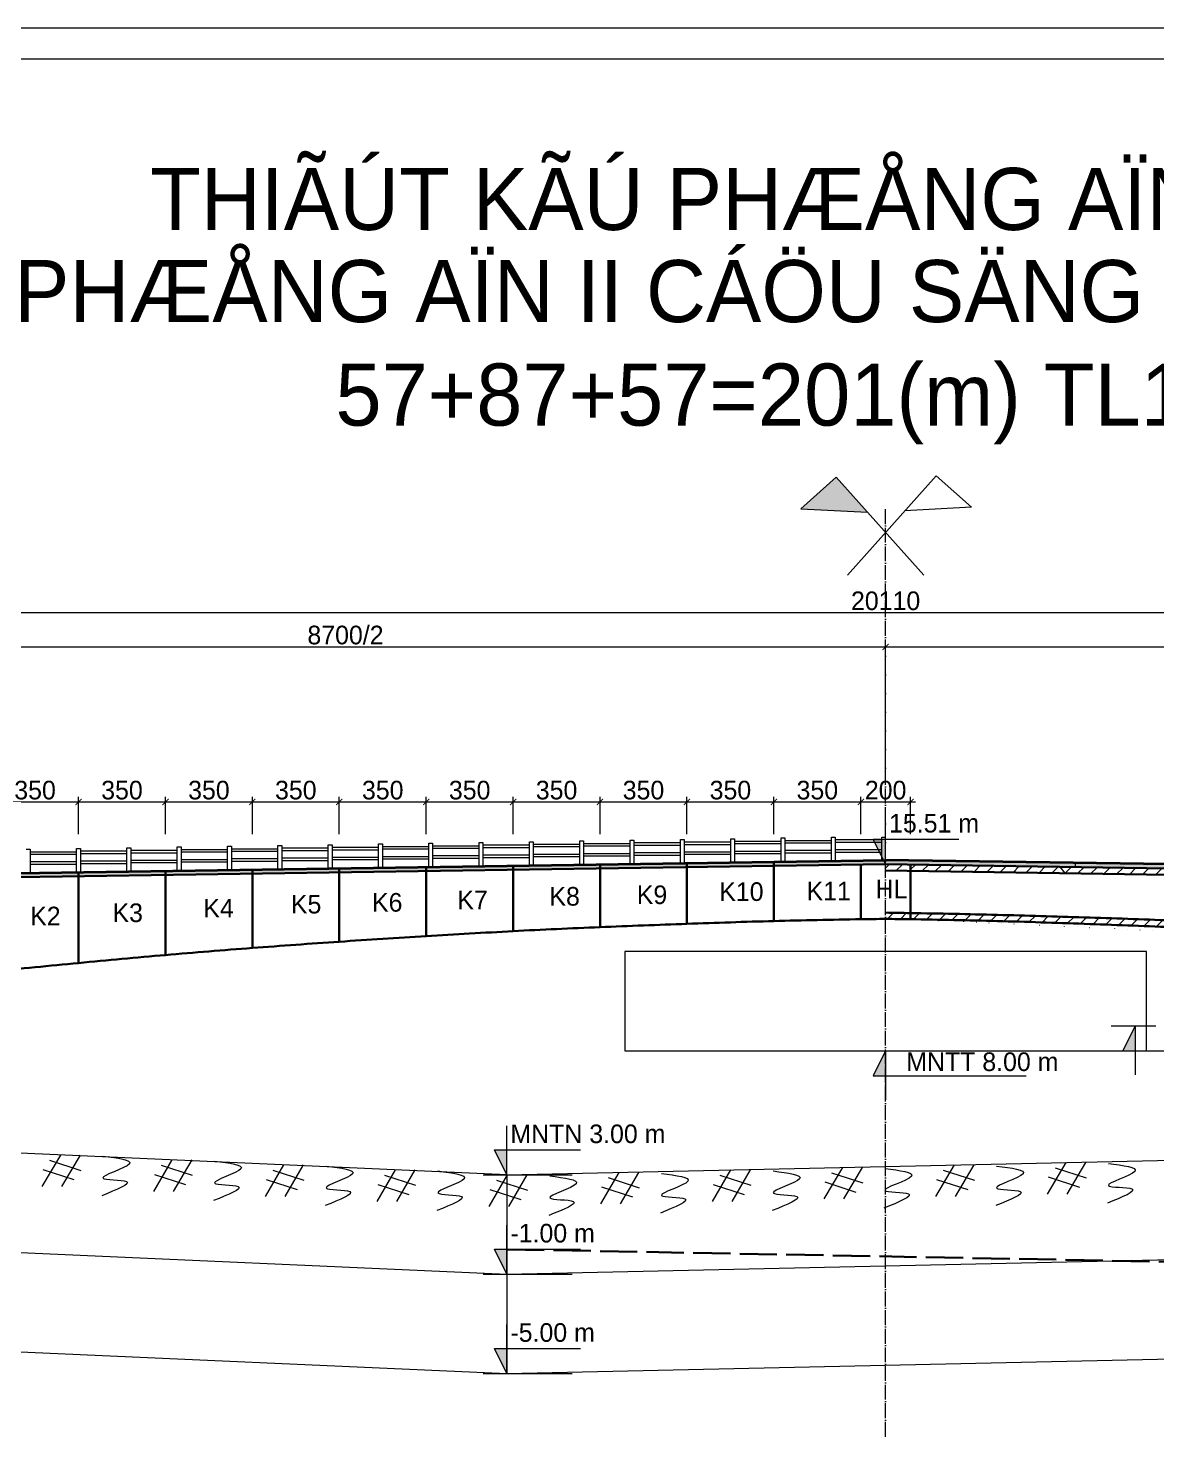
# Model space of a CAD drawing. Header units: millimetres. Extents: x -354608 to 492029, y -885357 to -234285.
# Drawn here: x -216546 to -171098, y -466739 to -410018 of the extents above; entities that cross this region are included whole.
import ezdxf

# ---------------------------------------------------------------- set-up
doc = ezdxf.new("R2010")
doc.units = ezdxf.units.MM
doc.header["$LTSCALE"] = 0.25
doc.header["$MEASUREMENT"] = 0
doc.header["$PDMODE"] = 34
doc.linetypes.add('ACAD_ISO02W100', pattern=[15, 12, -3])
doc.linetypes.add('ACAD_ISO04W100', pattern=[30, 24, -3, 0, -3])
doc.layers.get('0').update_dxf_attribs({"lineweight": 30})
for name, color, linetype, lineweight in [('!coban', 142, 'Continuous', 30), ('!hatch', 7, 'Continuous', 9), ('!text', 130, 'Continuous', 20), ('2', 253, 'Continuous', 15), ('dam', 1, 'Continuous', 35), ('duong 3', 3, 'Continuous', 30), ('duongtam', 3, 'ACAD_ISO04W100', 18), ('dut', 2, 'ACAD_ISO02W100', 30), ('kichthuoc', 3, 'Continuous', 20)]:
    doc.layers.add(name, color=color, linetype=linetype, lineweight=lineweight)
doc.styles.add('K-THUOC', font='11_3664_VSWICONN.TTF')
doc.styles.get("Standard").update_dxf_attribs({"font": 'VNswitzerlandcondlight.TTF'})
doc.dimstyles.new('CHUAN TL 250', dxfattribs={"dimscale": 250, "dimtxt": 3, "dimasz": 1, "dimexe": 0.8, "dimexo": 0.5, "dimgap": 0.35, "dimtad": 1, "dimdec": 0, "dimlfac": 0.1, "dimzin": 0, "dimdsep": 46, "dimtxsty": 'K-THUOC', "dimblk": 'ARCHTICK', "dimcen": 1, "dimdle": 0.8, "dimclrd": 7, "dimclre": 7, "dimclrt": 256, "dimadec": 0, "dimazin": 0, "dimtfac": 1, "dimtdec": 0, "dimtmove": 0, "dimatfit": 3, "dimfxl": 0, "dimfrac": 2, "dimtolj": 1, "dimtzin": 0, "dimlwd": 15, "dimlwe": 15, "dimarcsym": 0})
pattern_1 = [(45, (-197268.6132983779, -622961.6867834826), (-265.1650429449553, 265.1650429449554), [])]

# ---------------------------------------------------------------- blocks, each defined once
blk = doc.blocks.new('dattn')
at = {"layer": 'duong 3', "lineweight": 13}
for p, q in [((0, 0), (-744.824492210173, -1271.752598902094)), ((792.8773899440421, 0), (48.05289773386903, -1271.752598902094)), ((-434.0277972945478, -212.4189192865742), (819.6044684216031, -618.4735869930591)), ((-705.0840408739168, -584.6347181359306), (548.548224842234, -990.6893858429976))]:
    blk.add_line(p, q, dxfattribs=at)
blk.add_spline([(1714.840467518079, -43.99232401594054), (2779.09400612989, -358.9148745880229), (1714.840467518079, -929.7154815288959), (2660.850846275571, -1067.493400597828), (1675.422464238363, -1638.29400753777)], degree=3, dxfattribs=at)
blk = doc.blocks.new('_ArchTick')
at = {"color": 0, "linetype": 'ByBlock', "const_width": 0.15}
blk.add_lwpolyline([(-0.5, -0.5), (0.5, 0.5)], dxfattribs=at)
blk = doc.blocks.new('*D157')
at = {"layer": '2', "color": 7, "lineweight": 15}
for p, q in [((-225718.613298378, -434934.3820314077), (-181818.6132983779, -434934.3820314077)), ((-225518.613298378, -439618.4780774754), (-225518.613298378, -434734.3820314077)), ((-182018.6132983779, -440122.2438349718), (-182018.6132983779, -434734.3820314077))]:
    blk.add_line(p, q, dxfattribs=at)
at = {"layer": 'Defpoints', "color": 0}
for p in [(-182018.6132983779, -434934.3820314077), (-225518.613298378, -439743.4780774754), (-182018.6132983779, -440247.2438349718)]:
    blk.add_point(p, dxfattribs=at)
at = {"layer": '2', "color": 7, "lineweight": 15, "xscale": 250, "yscale": 250, "zscale": 250, "rotation": 180}
blk.add_blockref('_ArchTick', (-225518.613298378, -434934.3820314077), dxfattribs=at)
at = {"layer": '2', "color": 7, "lineweight": 15, "xscale": 250, "yscale": 250, "zscale": 250}
blk.add_blockref('_ArchTick', (-182018.6132983779, -434934.3820314077), dxfattribs=at)
at = {"layer": '2', "insert": (-203768.613298378, -434458.2456677713), "char_height": 750, "attachment_point": 5, "style": 'K-THUOC'}
blk.add_mtext('\\A1;8700/2', dxfattribs=at)
blk = doc.blocks.new('*D162')
at = {"layer": '2', "color": 7, "lineweight": 15}
for p, q in [((-282918.6132983783, -433550.7125860816), (-81118.61329837763, -433550.7125860816)), ((-282718.6132983783, -437965.7304423205), (-282718.6132983783, -433350.7125860816)), ((-81318.61329837763, -436485.806707731), (-81318.61329837763, -433350.7125860816))]:
    blk.add_line(p, q, dxfattribs=at)
at = {"layer": 'Defpoints', "color": 0}
for p in [(-81318.61329837763, -433550.7125860816), (-81318.61329837763, -436610.806707731), (-282718.6132983783, -438090.7304423205)]:
    blk.add_point(p, dxfattribs=at)
at = {"layer": '2', "color": 7, "lineweight": 15, "xscale": 250, "yscale": 250, "zscale": 250, "rotation": 180}
blk.add_blockref('_ArchTick', (-282718.6132983783, -433550.7125860816), dxfattribs=at)
at = {"layer": '2', "color": 7, "lineweight": 15, "xscale": 250, "yscale": 250, "zscale": 250}
blk.add_blockref('_ArchTick', (-81318.61329837763, -433550.7125860816), dxfattribs=at)
at = {"layer": '2', "insert": (-182018.613298378, -433080.4203782894), "char_height": 750, "attachment_point": 5, "style": 'K-THUOC'}
blk.add_mtext('\\A1;20110', dxfattribs=at)
blk = doc.blocks.new('*D715')
at = {"layer": '2', "color": 7, "lineweight": 15}
for p, q in [((-182218.6132983779, -434934.3820314077), (-138318.613298378, -434934.3820314077)), ((-182018.6132983779, -437303.3129331897), (-182018.6132983779, -434734.3820314077)), ((-138518.613298378, -437240.8129331897), (-138518.613298378, -434734.3820314077))]:
    blk.add_line(p, q, dxfattribs=at)
at = {"layer": 'Defpoints', "color": 0}
for p in [(-138518.613298378, -434934.3820314077), (-182018.6132983779, -437428.3129331897), (-138518.613298378, -437365.8129331897)]:
    blk.add_point(p, dxfattribs=at)
at = {"layer": '2', "color": 7, "lineweight": 15, "xscale": 250, "yscale": 250, "zscale": 250, "rotation": 180}
blk.add_blockref('_ArchTick', (-182018.6132983779, -434934.3820314077), dxfattribs=at)
at = {"layer": '2', "color": 7, "lineweight": 15, "xscale": 250, "yscale": 250, "zscale": 250}
blk.add_blockref('_ArchTick', (-138518.613298378, -434934.3820314077), dxfattribs=at)
at = {"layer": '2', "insert": (-160268.613298378, -434458.2456677713), "char_height": 750, "attachment_point": 5, "style": 'K-THUOC'}
blk.add_mtext('\\A1;8700/2', dxfattribs=at)
blk = doc.blocks.new('*D785')
at = {"layer": '2', "color": 7, "lineweight": 15}
for p, q in [((-218218.613298378, -441173.2004705113), (-214319.3656364885, -441173.2004705113)), ((-218018.613298378, -442467.6105549), (-218018.613298378, -440973.2004705113)), ((-214519.3656364885, -442467.6105549), (-214519.3656364885, -440973.2004705113))]:
    blk.add_line(p, q, dxfattribs=at)
at = {"layer": 'Defpoints', "color": 0}
for p in [(-214519.3656364885, -441173.2004705113), (-218018.613298378, -442592.6105549), (-214519.3656364885, -442592.6105549)]:
    blk.add_point(p, dxfattribs=at)
at = {"layer": '2', "color": 7, "lineweight": 15, "xscale": 250, "yscale": 250, "zscale": 250, "rotation": 180}
blk.add_blockref('_ArchTick', (-218018.613298378, -441173.2004705113), dxfattribs=at)
at = {"layer": '2', "color": 7, "lineweight": 15, "xscale": 250, "yscale": 250, "zscale": 250}
blk.add_blockref('_ArchTick', (-214519.3656364885, -441173.2004705113), dxfattribs=at)
at = {"layer": '2', "insert": (-216268.9894674332, -440702.9082627191), "char_height": 750, "attachment_point": 5, "style": 'K-THUOC'}
blk.add_mtext('\\A1;350', dxfattribs=at)
blk = doc.blocks.new('*D786')
at = {"layer": '2', "color": 7, "lineweight": 15}
for p, q in [((-214719.3656364885, -441173.2004705113), (-210818.613298378, -441173.2004705113)), ((-214519.3656364885, -442467.6105549), (-214519.3656364885, -440973.2004705113)), ((-211018.613298378, -442467.6105549), (-211018.613298378, -440973.2004705113))]:
    blk.add_line(p, q, dxfattribs=at)
at = {"layer": 'Defpoints', "color": 0}
for p in [(-211018.613298378, -441173.2004705113), (-214519.3656364885, -442592.6105549), (-211018.613298378, -442592.6105549)]:
    blk.add_point(p, dxfattribs=at)
at = {"layer": '2', "color": 7, "lineweight": 15, "xscale": 250, "yscale": 250, "zscale": 250, "rotation": 180}
blk.add_blockref('_ArchTick', (-214519.3656364885, -441173.2004705113), dxfattribs=at)
at = {"layer": '2', "color": 7, "lineweight": 15, "xscale": 250, "yscale": 250, "zscale": 250}
blk.add_blockref('_ArchTick', (-211018.613298378, -441173.2004705113), dxfattribs=at)
at = {"layer": '2', "insert": (-212768.9894674332, -440702.9082627191), "char_height": 750, "attachment_point": 5, "style": 'K-THUOC'}
blk.add_mtext('\\A1;350', dxfattribs=at)
blk = doc.blocks.new('*D787')
at = {"layer": '2', "color": 7, "lineweight": 15}
for p, q in [((-211218.613298378, -441173.2004705113), (-207318.613298378, -441173.2004705113)), ((-211018.613298378, -442467.6105549), (-211018.613298378, -440973.2004705113)), ((-207518.613298378, -442467.6105549), (-207518.613298378, -440973.2004705113))]:
    blk.add_line(p, q, dxfattribs=at)
at = {"layer": 'Defpoints', "color": 0}
for p in [(-207518.613298378, -441173.2004705113), (-211018.613298378, -442592.6105549), (-207518.613298378, -442592.6105549)]:
    blk.add_point(p, dxfattribs=at)
at = {"layer": '2', "color": 7, "lineweight": 15, "xscale": 250, "yscale": 250, "zscale": 250, "rotation": 180}
blk.add_blockref('_ArchTick', (-211018.613298378, -441173.2004705113), dxfattribs=at)
at = {"layer": '2', "color": 7, "lineweight": 15, "xscale": 250, "yscale": 250, "zscale": 250}
blk.add_blockref('_ArchTick', (-207518.613298378, -441173.2004705113), dxfattribs=at)
at = {"layer": '2', "insert": (-209268.613298378, -440702.9082627191), "char_height": 750, "attachment_point": 5, "style": 'K-THUOC'}
blk.add_mtext('\\A1;350', dxfattribs=at)
blk = doc.blocks.new('*D788')
at = {"layer": '2', "color": 7, "lineweight": 15}
for p, q in [((-207718.613298378, -441173.2004705113), (-203818.613298378, -441173.2004705113)), ((-207518.613298378, -442467.6105549), (-207518.613298378, -440973.2004705113)), ((-204018.613298378, -442467.6105549), (-204018.613298378, -440973.2004705113))]:
    blk.add_line(p, q, dxfattribs=at)
at = {"layer": 'Defpoints', "color": 0}
for p in [(-204018.613298378, -441173.2004705113), (-207518.613298378, -442592.6105549), (-204018.613298378, -442592.6105549)]:
    blk.add_point(p, dxfattribs=at)
at = {"layer": '2', "color": 7, "lineweight": 15, "xscale": 250, "yscale": 250, "zscale": 250, "rotation": 180}
blk.add_blockref('_ArchTick', (-207518.613298378, -441173.2004705113), dxfattribs=at)
at = {"layer": '2', "color": 7, "lineweight": 15, "xscale": 250, "yscale": 250, "zscale": 250}
blk.add_blockref('_ArchTick', (-204018.613298378, -441173.2004705113), dxfattribs=at)
at = {"layer": '2', "insert": (-205768.613298378, -440702.9082627191), "char_height": 750, "attachment_point": 5, "style": 'K-THUOC'}
blk.add_mtext('\\A1;350', dxfattribs=at)
blk = doc.blocks.new('*D789')
at = {"layer": '2', "color": 7, "lineweight": 15}
for p, q in [((-204218.613298378, -441173.2004705113), (-200318.613298378, -441173.2004705113)), ((-204018.613298378, -442467.6105549), (-204018.613298378, -440973.2004705113)), ((-200518.613298378, -442467.6105549), (-200518.613298378, -440973.2004705113))]:
    blk.add_line(p, q, dxfattribs=at)
at = {"layer": 'Defpoints', "color": 0}
for p in [(-200518.613298378, -441173.2004705113), (-204018.613298378, -442592.6105549), (-200518.613298378, -442592.6105549)]:
    blk.add_point(p, dxfattribs=at)
at = {"layer": '2', "color": 7, "lineweight": 15, "xscale": 250, "yscale": 250, "zscale": 250, "rotation": 180}
blk.add_blockref('_ArchTick', (-204018.613298378, -441173.2004705113), dxfattribs=at)
at = {"layer": '2', "color": 7, "lineweight": 15, "xscale": 250, "yscale": 250, "zscale": 250}
blk.add_blockref('_ArchTick', (-200518.613298378, -441173.2004705113), dxfattribs=at)
at = {"layer": '2', "insert": (-202268.613298378, -440702.9082627191), "char_height": 750, "attachment_point": 5, "style": 'K-THUOC'}
blk.add_mtext('\\A1;350', dxfattribs=at)
blk = doc.blocks.new('*D790')
at = {"layer": '2', "color": 7, "lineweight": 15}
for p, q in [((-200718.613298378, -441173.2004705113), (-196818.613298378, -441173.2004705113)), ((-200518.613298378, -442467.6105549), (-200518.613298378, -440973.2004705113)), ((-197018.613298378, -442467.6105549), (-197018.613298378, -440973.2004705113))]:
    blk.add_line(p, q, dxfattribs=at)
at = {"layer": 'Defpoints', "color": 0}
for p in [(-197018.613298378, -441173.2004705113), (-200518.613298378, -442592.6105549), (-197018.613298378, -442592.6105549)]:
    blk.add_point(p, dxfattribs=at)
at = {"layer": '2', "color": 7, "lineweight": 15, "xscale": 250, "yscale": 250, "zscale": 250, "rotation": 180}
blk.add_blockref('_ArchTick', (-200518.613298378, -441173.2004705113), dxfattribs=at)
at = {"layer": '2', "color": 7, "lineweight": 15, "xscale": 250, "yscale": 250, "zscale": 250}
blk.add_blockref('_ArchTick', (-197018.613298378, -441173.2004705113), dxfattribs=at)
at = {"layer": '2', "insert": (-198768.613298378, -440702.9082627191), "char_height": 750, "attachment_point": 5, "style": 'K-THUOC'}
blk.add_mtext('\\A1;350', dxfattribs=at)
blk = doc.blocks.new('*D791')
at = {"layer": '2', "color": 7, "lineweight": 15}
for p, q in [((-197218.613298378, -441173.2004705113), (-193318.613298378, -441173.2004705113)), ((-197018.613298378, -442467.6105549), (-197018.613298378, -440973.2004705113)), ((-193518.613298378, -442467.6105549), (-193518.613298378, -440973.2004705113))]:
    blk.add_line(p, q, dxfattribs=at)
at = {"layer": 'Defpoints', "color": 0}
for p in [(-193518.613298378, -441173.2004705113), (-197018.613298378, -442592.6105549), (-193518.613298378, -442592.6105549)]:
    blk.add_point(p, dxfattribs=at)
at = {"layer": '2', "color": 7, "lineweight": 15, "xscale": 250, "yscale": 250, "zscale": 250, "rotation": 180}
blk.add_blockref('_ArchTick', (-197018.613298378, -441173.2004705113), dxfattribs=at)
at = {"layer": '2', "color": 7, "lineweight": 15, "xscale": 250, "yscale": 250, "zscale": 250}
blk.add_blockref('_ArchTick', (-193518.613298378, -441173.2004705113), dxfattribs=at)
at = {"layer": '2', "insert": (-195268.613298378, -440702.9082627191), "char_height": 750, "attachment_point": 5, "style": 'K-THUOC'}
blk.add_mtext('\\A1;350', dxfattribs=at)
blk = doc.blocks.new('*D792')
at = {"layer": '2', "color": 7, "lineweight": 15}
for p, q in [((-193718.613298378, -441173.2004705113), (-189818.613298378, -441173.2004705113)), ((-193518.613298378, -442467.6105549), (-193518.613298378, -440973.2004705113)), ((-190018.613298378, -442467.6105549), (-190018.613298378, -440973.2004705113))]:
    blk.add_line(p, q, dxfattribs=at)
at = {"layer": 'Defpoints', "color": 0}
for p in [(-190018.613298378, -441173.2004705113), (-193518.613298378, -442592.6105549), (-190018.613298378, -442592.6105549)]:
    blk.add_point(p, dxfattribs=at)
at = {"layer": '2', "color": 7, "lineweight": 15, "xscale": 250, "yscale": 250, "zscale": 250, "rotation": 180}
blk.add_blockref('_ArchTick', (-193518.613298378, -441173.2004705113), dxfattribs=at)
at = {"layer": '2', "color": 7, "lineweight": 15, "xscale": 250, "yscale": 250, "zscale": 250}
blk.add_blockref('_ArchTick', (-190018.613298378, -441173.2004705113), dxfattribs=at)
at = {"layer": '2', "insert": (-191768.613298378, -440702.9082627191), "char_height": 750, "attachment_point": 5, "style": 'K-THUOC'}
blk.add_mtext('\\A1;350', dxfattribs=at)
blk = doc.blocks.new('*D793')
at = {"layer": '2', "color": 7, "lineweight": 15}
for p, q in [((-190218.613298378, -441173.2004705113), (-186318.613298378, -441173.2004705113)), ((-190018.613298378, -442467.6105549), (-190018.613298378, -440973.2004705113)), ((-186518.613298378, -442467.6105549), (-186518.613298378, -440973.2004705113))]:
    blk.add_line(p, q, dxfattribs=at)
at = {"layer": 'Defpoints', "color": 0}
for p in [(-186518.613298378, -441173.2004705113), (-190018.613298378, -442592.6105549), (-186518.613298378, -442592.6105549)]:
    blk.add_point(p, dxfattribs=at)
at = {"layer": '2', "color": 7, "lineweight": 15, "xscale": 250, "yscale": 250, "zscale": 250, "rotation": 180}
blk.add_blockref('_ArchTick', (-190018.613298378, -441173.2004705113), dxfattribs=at)
at = {"layer": '2', "color": 7, "lineweight": 15, "xscale": 250, "yscale": 250, "zscale": 250}
blk.add_blockref('_ArchTick', (-186518.613298378, -441173.2004705113), dxfattribs=at)
at = {"layer": '2', "insert": (-188268.613298378, -440702.9082627191), "char_height": 750, "attachment_point": 5, "style": 'K-THUOC'}
blk.add_mtext('\\A1;350', dxfattribs=at)
blk = doc.blocks.new('*D794')
at = {"layer": '2', "color": 7, "lineweight": 15}
for p, q in [((-186718.613298378, -441173.2004705113), (-182818.613298378, -441173.2004705113)), ((-186518.613298378, -442467.6105549), (-186518.613298378, -440973.2004705113)), ((-183018.613298378, -442467.6105549), (-183018.613298378, -440973.2004705113))]:
    blk.add_line(p, q, dxfattribs=at)
at = {"layer": 'Defpoints', "color": 0}
for p in [(-183018.613298378, -441173.2004705113), (-186518.613298378, -442592.6105549), (-183018.613298378, -442592.6105549)]:
    blk.add_point(p, dxfattribs=at)
at = {"layer": '2', "color": 7, "lineweight": 15, "xscale": 250, "yscale": 250, "zscale": 250, "rotation": 180}
blk.add_blockref('_ArchTick', (-186518.613298378, -441173.2004705113), dxfattribs=at)
at = {"layer": '2', "color": 7, "lineweight": 15, "xscale": 250, "yscale": 250, "zscale": 250}
blk.add_blockref('_ArchTick', (-183018.613298378, -441173.2004705113), dxfattribs=at)
at = {"layer": '2', "insert": (-184768.613298378, -440702.9082627191), "char_height": 750, "attachment_point": 5, "style": 'K-THUOC'}
blk.add_mtext('\\A1;350', dxfattribs=at)
blk = doc.blocks.new('*D795')
at = {"layer": '2', "color": 7, "lineweight": 15}
for p, q in [((-183218.613298378, -441173.2004705113), (-180818.613298378, -441173.2004705113)), ((-183018.613298378, -442467.6105549), (-183018.613298378, -440973.2004705113)), ((-181018.613298378, -442467.6105549), (-181018.613298378, -440973.2004705113))]:
    blk.add_line(p, q, dxfattribs=at)
at = {"layer": 'Defpoints', "color": 0}
for p in [(-181018.613298378, -441173.2004705113), (-183018.613298378, -442592.6105549), (-181018.613298378, -442592.6105549)]:
    blk.add_point(p, dxfattribs=at)
at = {"layer": '2', "color": 7, "lineweight": 15, "xscale": 250, "yscale": 250, "zscale": 250, "rotation": 180}
blk.add_blockref('_ArchTick', (-183018.613298378, -441173.2004705113), dxfattribs=at)
at = {"layer": '2', "color": 7, "lineweight": 15, "xscale": 250, "yscale": 250, "zscale": 250}
blk.add_blockref('_ArchTick', (-181018.613298378, -441173.2004705113), dxfattribs=at)
at = {"layer": '2', "insert": (-182018.613298378, -440702.9082627191), "char_height": 750, "attachment_point": 5, "style": 'K-THUOC'}
blk.add_mtext('\\A1;200', dxfattribs=at)

msp = doc.modelspace()

# ---------------------------------------------------------------- hatches: boundary and pattern name
at = {"layer": '!hatch'}
h = msp.add_hatch(color=256, dxfattribs=at)
h.paths.add_polyline_path([(-317348.9813711157, -445020.1915366742), (-322268.6132984215, -445020.1915366742), (-322268.6132984215, -445190.1915366811), (-317348.9813711157, -445190.1915366811)])
h.paths.add_polyline_path([(-313848.9813711157, -445020.1915366742), (-317348.9813711157, -445020.1915366742), (-317348.9813711157, -445190.1915366811), (-313848.9813711157, -445190.1915366811)])
h.paths.add_polyline_path([(-310848.9813711156, -445020.1915366742), (-313848.9813711157, -445020.1915366742), (-313848.9813711157, -445190.1915366811), (-310848.9813711156, -445190.1915366811)])
h.paths.add_polyline_path([(-307848.9813711157, -445020.1915366742), (-310848.9813711156, -445020.1915366742), (-310848.9813711156, -445190.1915366811), (-307848.9813711157, -445190.1915366811)])
h.paths.add_polyline_path([(-302348.9813711157, -445020.1915366742), (-307848.9813711157, -445020.1915366742), (-307848.9813711157, -445190.1915366811), (-302348.9813711157, -445190.1915366811)])
h.paths.add_polyline_path([(-296552.0007955292, -445020.1915366742), (-302348.9813711157, -445020.1915366742), (-302348.9813711157, -445190.1915366811), (-296552.0007955292, -445190.1915366811)])
h.paths.add_polyline_path([(-289478.6194453575, -445020.1915366742), (-296552.0007955292, -445020.1915366742), (-296552.0007955292, -445190.1915366811), (-289478.6194453575, -445190.1915366811)])
h.paths.add_polyline_path([(-282518.6132983782, -445020.1915366742), (-289478.6194453575, -445020.1915366742), (-289478.6194453575, -445190.1915366811), (-282518.6132983782, -445190.1915366811)])
h.paths.add_polyline_path([(-270018.613298378, -444832.6915366742), (-282518.6132983782, -445020.1915366742), (-282518.6132983782, -445190.1915366811), (-270018.613298378, -445002.6915366811)])
h.paths.add_polyline_path([(-268018.613298378, -444802.6915366742), (-270018.613298378, -444832.6915366742), (-270018.613298378, -445002.6915366811), (-268018.613298378, -444972.6915366811)])
h.paths.add_polyline_path([(-264518.613298378, -444750.1915366742), (-268018.613298378, -444802.6915366742), (-268018.613298378, -444972.6915366811), (-264518.613298378, -444920.1915366811)])
h.paths.add_polyline_path([(-261018.613298378, -444697.6915366742), (-264518.613298378, -444750.1915366742), (-264518.613298378, -444920.1915366811), (-261018.613298378, -444867.6915366811)])
h.paths.add_polyline_path([(-257518.613298378, -444645.1915366741), (-261018.613298378, -444697.6915366742), (-261018.613298378, -444867.6915366811), (-257518.613298378, -444815.1915366811)])
h.paths.add_polyline_path([(-254018.613298378, -444592.6915366741), (-257518.613298378, -444645.1915366741), (-257518.613298378, -444815.1915366811), (-254018.613298378, -444762.6915366811)])
h.paths.add_polyline_path([(-250518.613298378, -444540.1915366741), (-254018.613298378, -444592.6915366741), (-254018.613298378, -444762.6915366811), (-250518.613298378, -444710.1915366811)])
h.paths.add_polyline_path([(-247018.613298378, -444487.6915366741), (-250518.613298378, -444540.1915366741), (-250518.613298378, -444710.1915366811), (-247018.613298378, -444657.6915366811)])
h.paths.add_polyline_path([(-243518.613298378, -444435.1915366741), (-247018.613298378, -444487.6915366741), (-247018.613298378, -444657.6915366811), (-243518.613298378, -444605.1915366811)])
h.paths.add_polyline_path([(-240018.613298378, -444382.6915366741), (-243518.613298378, -444435.1915366741), (-243518.613298378, -444605.1915366811), (-240018.613298378, -444552.6915366811)])
h.paths.add_polyline_path([(-236518.613298378, -444330.1915366741), (-240018.613298378, -444382.6915366741), (-240018.613298378, -444552.6915366811), (-236518.613298378, -444500.1915366811)])
h.paths.add_polyline_path([(-233018.613298378, -444277.6915366741), (-236518.613298378, -444330.1915366741), (-236518.613298378, -444500.1915366811), (-233018.613298378, -444447.6915366811)])
h.paths.add_polyline_path([(-229518.613298378, -444225.1915366741), (-233018.613298378, -444277.6915366741), (-233018.613298378, -444447.6915366811), (-229518.613298378, -444395.1915366811)])
h.paths.add_polyline_path([(-221518.613298378, -444105.1915366741), (-229518.613298378, -444225.1915366741), (-229518.613298378, -444395.1915366811), (-221518.613298378, -444275.1915366811)])
h.paths.add_polyline_path([(-218018.613298378, -444052.6915366741), (-221518.613298378, -444105.1915366741), (-221518.613298378, -444275.1915366811), (-218018.613298378, -444222.6915366811)])
h.paths.add_polyline_path([(-214518.613298378, -444170.1915366811), (-214518.613298378, -444000.1915366741), (-218018.613298378, -444052.6915366741), (-218018.613298378, -444222.6915366811)])
h.paths.add_polyline_path([(-211018.613298378, -443947.6915366741), (-214518.613298378, -444000.1915366741), (-214518.613298378, -444170.1915366811), (-211018.613298378, -444117.6915366811)])
h.paths.add_polyline_path([(-207518.613298378, -443895.191536674), (-211018.613298378, -443947.6915366741), (-211018.613298378, -444117.6915366811), (-207518.613298378, -444065.1915366811)])
h.paths.add_polyline_path([(-204018.613298378, -443842.691536674), (-207518.613298378, -443895.191536674), (-207518.613298378, -444065.1915366811), (-204018.613298378, -444012.691536681)])
h.paths.add_polyline_path([(-200518.613298378, -443960.191536681), (-200518.613298378, -443790.191536674), (-204018.613298378, -443842.691536674), (-204018.613298378, -444012.691536681)])
h.paths.add_polyline_path([(-197018.613298378, -443737.691536674), (-200518.613298378, -443790.191536674), (-200518.613298378, -443960.191536681), (-197018.613298378, -443907.691536681)])
h.paths.add_polyline_path([(-193518.613298378, -443685.191536674), (-197018.613298378, -443737.691536674), (-197018.613298378, -443907.691536681), (-193518.613298378, -443855.191536681)])
h.paths.add_polyline_path([(-190018.613298378, -443632.691536674), (-193518.613298378, -443685.191536674), (-193518.613298378, -443855.191536681), (-190018.613298378, -443802.691536681)])
h.paths.add_polyline_path([(-186518.613298378, -443580.191536674), (-190018.613298378, -443632.691536674), (-190018.613298378, -443802.691536681), (-186518.613298378, -443750.191536681)])
h.paths.add_polyline_path([(-182018.613298378, -443512.691536674), (-186518.613298378, -443580.191536674), (-186518.613298378, -443750.191536681), (-182018.613298378, -443682.691536681)])
h = msp.add_hatch(color=256, dxfattribs=at)
h.paths.add_polyline_path([(-81518.61329837778, -445020.1915366742), (-85640.80539489222, -444958.3586552264), (-85643.35482127138, -445128.3204138377), (-81518.61329837778, -445190.1915366811)])
h.paths.add_polyline_path([(-85640.80539489222, -444958.3586552264), (-91907.49425498345, -444864.358322325), (-91910.04368136261, -445034.3200809364), (-85643.35482127138, -445128.3204138377)])
h.paths.add_polyline_path([(-91907.49425498345, -444864.358322325), (-97167.63731345604, -444785.456176448), (-97170.18673983522, -444955.4179350593), (-91910.04368136261, -445034.3200809364)])
h.paths.add_polyline_path([(-97167.63731345604, -444785.456176448), (-102614.4305640434, -444703.7542776891), (-102616.9799904225, -444873.7160363005), (-97170.18673983522, -444955.4179350593)])
h.paths.add_polyline_path([(-102614.4305640433, -444703.7542776891), (-109287.8247959326, -444603.6533642108), (-109290.3742223117, -444773.6151228221), (-102616.9799904225, -444873.7160363005)])
h.paths.add_polyline_path([(-109287.8247959326, -444603.6533642108), (-114969.3115183088, -444518.4310633751), (-114971.860944688, -444688.3928219865), (-109290.3742223117, -444773.6151228221)])
h.paths.add_polyline_path([(-114969.3115183088, -444518.4310633751), (-120137.2316647129, -444440.9122611791), (-120139.7810910921, -444610.8740197904), (-114971.860944688, -444688.3928219865)])
h.paths.add_polyline_path([(-120137.2316647129, -444440.9122611791), (-126080.9740981941, -444351.7561246768), (-126083.5235245733, -444521.7178832882), (-120139.7810910921, -444610.8740197904)])
h.paths.add_polyline_path([(-126080.9740981941, -444351.7561246768), (-132638.6235505662, -444253.3913828913), (-132641.1729769454, -444423.3531415026), (-126083.5235245733, -444521.7178832882)])
h.paths.add_polyline_path([(-132638.6235505662, -444253.3913828913), (-137059.5951899782, -444187.0768083001), (-137062.1446163574, -444357.0385669114), (-132641.1729769454, -444423.3531415026)])
h.paths.add_polyline_path([(-137059.5951899782, -444187.0768083001), (-141570.4165456422, -444119.4144879651), (-141572.9659720214, -444289.3762465764), (-137062.1446163574, -444357.0385669114)])
h.paths.add_polyline_path([(-141570.4165456422, -444119.4144879651), (-146016.0638719988, -444052.7297780698), (-146018.613298378, -444222.6915366811), (-141572.9659720214, -444289.3762465764)])
h.paths.add_polyline_path([(-146016.0638719988, -444052.7297780698), (-150074.718915571, -443991.8499524162), (-150077.2683419502, -444161.8117110275), (-146018.613298378, -444222.6915366811)])
h.paths.add_polyline_path([(-150074.718915571, -443991.8499524162), (-157014.1996461613, -443887.7577414573), (-157016.7490725405, -444057.7195000686), (-150077.2683419502, -444161.8117110275)])
h.paths.add_polyline_path([(-157014.1996461613, -443887.7577414573), (-164470.6536482506, -443775.910931426), (-164523.8801835981, -443945.1125334027), (-157016.7490725405, -444057.7195000686)])
h.paths.add_polyline_path([(-164470.6536482506, -443775.910931426), (-174371.967667968, -443627.3912211302), (-174371.967667968, -443797.3912211372), (-164523.8801835981, -443945.1125334027)])
h.paths.add_polyline_path([(-174371.967667968, -443627.3912211302), (-182018.613298378, -443512.691536674), (-182018.613298378, -443682.691536681), (-174371.967667968, -443797.3912211372)])
at = {"layer": '!hatch', "lineweight": 13}
h = msp.add_hatch(dxfattribs=at)
h.set_pattern_fill('ANSI31', color=256, scale=3000, style=0)
h.set_pattern_definition(pattern_1)
h.paths.add_polyline_path([(-181018.613298378, -443697.691536681), (-182018.613298378, -443682.691536681), (-182018.613298378, -443932.7196600992), (-181018.613298378, -443947.7196600992)])
h = msp.add_hatch(dxfattribs=at)
h.set_pattern_fill('ANSI31', color=256, scale=3000, style=0)
h.set_pattern_definition(pattern_1)
h.paths.add_polyline_path([(-181018.613298378, -443697.691536681), (-181018.613298378, -443947.7196600992), (-174798.5685432946, -444041.0203314254), (-175005.7955337992, -443787.8838031497)])
h = msp.add_hatch(dxfattribs=at)
h.set_pattern_fill('ANSI31', color=256, scale=3000, style=0)
h.set_pattern_definition(pattern_1)
h.paths.add_polyline_path([(-157803.8519024441, -444295.9410810382), (-158216.7567940517, -444039.7193842459), (-175005.7955337992, -443787.8838031497), (-174798.5685432946, -444041.0203314254)])
h = msp.add_hatch(dxfattribs=at)
h.set_pattern_fill('ANSI31', color=256, scale=3000, style=0)
h.set_pattern_definition(pattern_1)
edge = h.paths.add_edge_path()
edge.add_spline(control_points=[(-181018.613298378, -445648.691536681), (-181351.9419346486, -445643.0730322541), (-181685.2776165133, -445637.8822844676), (-182018.613298378, -445632.691536681)], knot_values=[0, 8.412825991399586e-12, 8.412825991399586e-12, 8.412825991399586e-12, 1000.127991809048, 1000.127991809048, 1000.127991809048, 1000.127991809048], degree=3, periodic=0)
edge.add_line((-182018.613298378, -445632.691536681), (-182018.613298378, -445882.691536681))
edge.add_spline(control_points=[(-182018.613298378, -445882.691536681), (-181685.2786702985, -445887.5695099246), (-181351.944042219, -445892.4474831682), (-181018.613298378, -445897.6915366811)], knot_values=[0, 0, 0, 0, 1000.112493672587, 1000.112493672611, 1000.112493672611, 1000.112493672611], degree=3, periodic=0)
edge.add_line((-181018.613298378, -445897.6915366811), (-181018.613298378, -445648.691536681))
h = msp.add_hatch(dxfattribs=at)
h.set_pattern_fill('ANSI31', color=256, scale=3000, style=0)
h.set_pattern_definition(pattern_1)
edge = h.paths.add_edge_path()
edge.add_spline(control_points=[(-155280.6642629961, -446805.5532303712), (-155693.272895318, -446775.5248710887), (-157272.1717535734, -446662.790050041), (-160017.8561311188, -446481.9318809483), (-163517.8257575185, -446274.2309343059), (-167018.0098416955, -446096.5424109342), (-170518.0956680619, -445943.9247177364), (-174018.1739347173, -445817.0326853534), (-177518.2975415434, -445718.1778348781), (-179851.8551888921, -445668.3581206164), (-181018.613298378, -445648.691536681)], knot_values=[1000.12799180904, 1000.12799180904, 1000.12799180904, 1000.12799180904, 2241.225281654493, 5748.872962080797, 9254.959419942326, 12759.50821400983, 16262.82896010203, 19765.11424973793, 23266.52828552404, 26767.29995045736, 26767.29995045737, 26767.29995045737, 26767.29995045737], degree=3, periodic=0)
edge.add_line((-181018.613298378, -445648.691536681), (-181018.613298378, -445897.6915366811))
edge.add_spline(control_points=[(-181018.613298378, -445897.6915366811), (-179851.8366810902, -445916.0475963357), (-177518.0264342891, -445961.7374072869), (-174018.3104156295, -446081.0675447243), (-170518.0075661891, -446210.2270724004), (-167017.4676131213, -446369.3347648003), (-163518.1245977837, -446578.8819456717), (-160017.5221365092, -446796.5424683307), (-157188.5879496478, -447002.6169306653), (-155526.1645052704, -447131.3774216318), (-155030.0519082688, -447170.8625509838)], knot_values=[1000.112493672587, 1000.112493672611, 1000.112493672611, 1000.112493672611, 4500.863305998422, 8002.670874954774, 11505.17801270624, 15008.94830340739, 18514.80144494085, 22021.86663538143, 25530.96285093323, 27023.99546123244, 27023.99546123244, 27023.99546123244, 27023.99546123244], degree=3, periodic=0)
edge.add_line((-155030.0519082688, -447170.8625509838), (-155280.6642629961, -446805.5532303712))
at = {"layer": '2', "lineweight": 13}
msp.add_hatch(color=3, dxfattribs=at).paths.add_polyline_path([(-184006.2020566448, -428098.7418490655), (-185427.7365797557, -429366.7374041087), (-182745.792482993, -429511.7718198455)])
at = {"layer": 'kichthuoc', "lineweight": 13}
for points in [[(-182021.1627244233, -442675.1217802975), (-182522.8844073123, -442675.1217802974), (-182021.1627244232, -443682.6532952905)], [(-171971.326544083, -451197.723051674), (-172473.0482269721, -451197.7230516741), (-171971.3265440829, -450190.191536681)], [(-182018.613298378, -452197.723051674), (-182520.3349812671, -452197.7230516741), (-182018.6132983779, -451190.191536681)], [(-197268.6132983779, -455182.6600216883), (-197770.334981267, -455182.6600216882), (-197268.6132983779, -456190.1915366813)], [(-197268.6132983779, -459182.6600216883), (-197770.334981267, -459182.6600216882), (-197268.6132983779, -460190.1915366813)], [(-197268.6132983779, -463182.6600216883), (-197770.334981267, -463182.6600216882), (-197268.6132983779, -464190.1915366813)]]:
    msp.add_hatch(color=256, dxfattribs=at).paths.add_polyline_path(points)

# ---------------------------------------------------------------- linework, layer by layer
at = {"layer": '!coban'}
for p, q in [((-282518.613298378, -445190.1915366811), (-182018.613298378, -443682.691536681)), ((-214518.613298378, -444000.1915366741), (-214518.613298378, -447660.191536681)), ((-211018.613298378, -443947.691536674), (-211018.613298378, -447337.691536681)), ((-207518.613298378, -443895.191536674), (-207518.613298378, -447055.191536681)), ((-204018.613298378, -443842.691536674), (-204018.613298378, -446802.691536681)), ((-200518.613298378, -443790.191536674), (-200518.613298378, -446580.191536681)), ((-197018.613298378, -443737.691536674), (-197018.613298378, -446377.691536681)), ((-193518.613298378, -443685.191536674), (-193518.613298378, -446215.191536681)), ((-190018.613298378, -443632.691536674), (-190018.613298378, -446082.691536681)), ((-186518.613298378, -443580.191536674), (-186518.613298378, -445970.191536681)), ((-183018.613298378, -443697.691536681), (-183018.613298378, -445897.691536681)), ((-82368.61329837795, -445427.4696600994), (-182022.3628765742, -443932.6634164262)), ((-81368.61329837795, -445192.4415366811), (-182018.613298378, -443682.691536681)), ((-181018.613298378, -443697.6915366811), (-181018.613298378, -445897.691536681))]:
    msp.add_line(p, q, dxfattribs=at)
for points in [[(-182018.613298378, -445632.691536681), (-181018.613298378, -445648.691536681), (-177518.613298378, -445722.191536681), (-174018.613298378, -445821.691536681), (-170518.613298378, -445948.191536681), (-167018.613298378, -446100.691536681), (-163518.613298378, -446279.191536681), (-160018.613298378, -446485.691536681), (-156518.613298378, -446717.1915366811), (-153018.613298378, -446975.6915366811), (-149518.613298378, -447260.1915366811), (-146018.613298378, -447571.6915366811), (-142518.613298378, -447909.1915366811), (-139518.613298378, -448220.1352898448)], [(-182018.613298378, -445882.691536681), (-183018.613298378, -445897.691536681), (-186518.613298378, -445970.191536681), (-190018.613298378, -446082.691536681), (-193518.613298378, -446215.191536681), (-197018.613298378, -446377.691536681), (-200518.613298378, -446580.191536681), (-204018.613298378, -446802.691536681), (-207518.613298378, -447055.191536681), (-211018.613298378, -447337.691536681), (-214518.613298378, -447660.191536681), (-218018.613298378, -448002.691536681), (-221518.613298378, -448375.191536681), (-224518.613298378, -448720.191536681)], [(-182018.613298378, -445882.691536681), (-181018.613298378, -445897.691536681), (-177518.613298378, -445970.191536681), (-174018.613298378, -446082.691536681), (-170518.613298378, -446215.191536681), (-167018.613298378, -446377.691536681), (-163518.613298378, -446580.191536681), (-160018.613298378, -446802.691536681), (-156518.613298378, -447055.191536681), (-153018.613298378, -447337.691536681), (-149518.613298378, -447660.191536681), (-146018.613298378, -448002.691536681), (-142518.613298378, -448375.191536681), (-139518.613298378, -448720.191536681)]]:
    msp.add_spline(points, degree=3, dxfattribs=at)
at = {"layer": '!text', "color": 2}
for p, q in [((-175005.7955337992, -443787.8838031497), (-174798.5685432945, -444041.0203314255)), ((-174371.967667968, -443797.3912211372), (-174371.967667968, -443627.3912211302))]:
    msp.add_line(p, q, dxfattribs=at)
at = {"layer": '!text'}
for p, q in [((-197268.6132983779, -456190.1915366811), (-242268.6132983779, -454190.1915366811)), ((-197268.6132983779, -456190.1915366811), (-152268.6132983779, -455190.1915366811)), ((-197268.6132983779, -456190.1915366811), (-197268.6132983779, -460190.1915366811)), ((-242268.6132983779, -458190.1915366811), (-197268.6132983779, -460190.1915366811)), ((-197268.6132983779, -460190.1915366811), (-152268.6132983779, -459190.1915366811)), ((-197268.6132983779, -460190.1915366811), (-197268.6132983779, -464190.1915366811)), ((-242268.6132983779, -462190.1915366811), (-197268.6132983779, -464190.1915366811)), ((-197268.6132983779, -464190.1915366811), (-152268.6132983779, -463190.1915366811))]:
    msp.add_line(p, q, dxfattribs=at)
msp.add_lwpolyline([(-192518.613298378, -451190.1915366811), (-171518.613298378, -451190.1915366811), (-171518.613298378, -447190.1915366811), (-192518.613298378, -447190.1915366811)], close=True, dxfattribs=at)
at = {"layer": '2', "color": 1, "lineweight": 5}
for p, q in [((69572.36702159696, -410018.2959596543), (-354608.2104857937, -410018.2959596543)), ((68322.36702159702, -411268.2959596543), (-348358.2104857937, -411268.2959596543))]:
    msp.add_line(p, q, dxfattribs=at)
at = {"layer": '2'}
for p, q in [((-184006.2020566461, -428098.7418490808), (-185427.7365797593, -429366.737404151)), ((-184006.2020566461, -428098.7418490808), (-180484.9378617919, -432046.3886669249)), ((-179978.0319505939, -428039.33249613), (-183552.2887349617, -432046.3886669249)), ((-179978.0319505939, -428039.33249613), (-178556.4974274734, -429307.3280512003)), ((-185427.7365797593, -429366.737404151), (-182745.7924829928, -429511.7718199148)), ((-178556.4974274734, -429307.3280512003), (-181238.44152424, -429452.3624669641))]:
    msp.add_line(p, q, dxfattribs=at)
at = {"layer": 'dam'}
for p, q in [((-282518.6132987119, -445020.1915366792), (-182018.6132987119, -443512.691536679)), ((-81518.61329804406, -445020.1915366792), (-182018.6132980441, -443512.691536679))]:
    msp.add_line(p, q, dxfattribs=at)
at = {"layer": 'duongtam', "ltscale": 100}
msp.add_line((-182018.613298378, -466738.7086921576), (-182018.613298378, -429338.4986850778), dxfattribs=at)
at = {"layer": 'dut', "ltscale": 500}
msp.add_line((-197268.6132983779, -459190.1915366811), (-147268.613298378, -460125.7526573781), dxfattribs=at)
at = {"layer": 'kichthuoc'}
for p, q in [((-182021.1627244233, -443682.6532952904), (-182021.1627244233, -441708.2217008047)), ((-208514.5370731554, -442957.4002687), (-208364.5370731554, -442957.4002687)), ((-208514.5370731554, -443910.1303932957), (-208514.5370731554, -442957.4002687)), ((-208364.5370731554, -442957.4002687), (-208364.5370731554, -443907.8803932957)), ((-206487.9275520444, -442927.0011258834), (-206337.9275520444, -442927.0011258834)), ((-206487.9275520443, -443879.731250479), (-206487.9275520444, -442927.0011258834)), ((-206337.9275520444, -442927.0011258834), (-206337.9275520443, -443877.481250479)), ((-204461.3180309333, -442896.6019830667), (-204311.3180309333, -442896.6019830667)), ((-204461.3180309333, -443849.3321076623), (-204461.3180309333, -442896.6019830667)), ((-204311.3180309333, -442896.6019830667), (-204311.3180309333, -443847.0821076623)), ((-202434.7085098223, -442866.20284025), (-202284.7085098223, -442866.20284025)), ((-202434.7085098223, -443818.9329648457), (-202434.7085098223, -442866.20284025)), ((-202284.7085098223, -442866.20284025), (-202284.7085098223, -443816.6829648457)), ((-202284.7085098223, -442966.2028402502), (-200408.0989887112, -442966.20284025)), ((-200408.0989887113, -442835.8036974334), (-200258.0989887113, -442835.8036974334)), ((-200408.0989887112, -443788.533822029), (-200408.0989887113, -442835.8036974334)), ((-200258.0989887113, -442835.8036974334), (-200258.0989887112, -443786.283822029)), ((-200258.0989887113, -442935.8036974335), (-198381.4894676002, -442935.8036974334)), ((-198381.4894676002, -442805.4045546167), (-198231.4894676002, -442805.4045546167)), ((-198381.4894676002, -443758.1346792124), (-198381.4894676002, -442805.4045546167)), ((-198231.4894676002, -442805.4045546167), (-198231.4894676002, -443755.8846792124)), ((-198231.4894676002, -442905.4045546168), (-196354.8799464891, -442905.4045546167)), ((-196354.8799464892, -442775.0054118001), (-196204.8799464892, -442775.0054118001)), ((-196354.8799464891, -443727.7355363957), (-196354.8799464892, -442775.0054118001)), ((-196204.8799464892, -442775.0054118001), (-196204.8799464891, -443725.4855363957)), ((-196204.8799464892, -442875.0054118002), (-194328.2704253781, -442875.0054118001)), ((-196204.8799464892, -442975.0054118001), (-194328.2704253781, -442975.0054118001)), ((-194328.2704253781, -442744.6062689834), (-194178.2704253781, -442744.6062689834)), ((-194328.2704253781, -443697.336393579), (-194328.2704253781, -442744.6062689834)), ((-194178.2704253781, -442744.6062689834), (-194178.2704253781, -443695.086393579)), ((-194178.2704253781, -442844.6062689835), (-192301.6609042671, -442844.6062689834)), ((-194178.2704253781, -442944.6062689834), (-192301.6609042671, -442944.6062689834)), ((-192301.6609042671, -442714.2071261667), (-192151.6609042671, -442714.2071261667)), ((-192301.6609042671, -443666.9372507624), (-192301.6609042671, -442714.2071261667)), ((-192151.6609042671, -442714.2071261667), (-192151.6609042671, -443664.6872507624)), ((-192151.6609042671, -442814.2071261668), (-190275.051383156, -442814.2071261667)), ((-192151.6609042671, -442914.2071261667), (-190275.051383156, -442914.2071261667)), ((-190275.0513831561, -442683.8079833501), (-190125.0513831561, -442683.8079833501)), ((-190275.051383156, -443636.5381079457), (-190275.0513831561, -442683.8079833501)), ((-190125.0513831561, -442683.8079833501), (-190125.051383156, -443634.2881079457)), ((-190125.0513831561, -442783.8079833502), (-188248.441862045, -442783.8079833501)), ((-190125.0513831561, -442883.8079833501), (-188248.441862045, -442883.8079833501)), ((-188248.441862045, -442653.4088405334), (-188098.441862045, -442653.4088405334)), ((-188248.441862045, -443606.138965129), (-188248.441862045, -442653.4088405334)), ((-188098.441862045, -442653.4088405334), (-188098.441862045, -443603.888965129)), ((-188098.441862045, -442753.4088405335), (-186221.832340934, -442753.4088405334)), ((-188098.441862045, -442853.4088405334), (-186221.832340934, -442853.4088405334)), ((-186221.832340934, -442623.0096977167), (-186071.832340934, -442623.0096977167)), ((-186221.832340934, -443575.7398223124), (-186221.832340934, -442623.0096977167)), ((-186071.832340934, -442623.0096977167), (-186071.832340934, -443573.4898223124)), ((-186071.832340934, -442723.0096977169), (-184195.2228198229, -442723.0096977167)), ((-186071.832340934, -442823.0096977167), (-184195.2228198229, -442823.0096977167)), ((-184195.222819823, -442592.6105549), (-184045.222819823, -442592.6105549)), ((-184195.2228198229, -443545.3406794957), (-184195.222819823, -442592.6105549)), ((-184045.222819823, -442592.6105549), (-184045.2228198229, -443543.0906794957)), ((-184045.222819823, -442692.6105549001), (-182168.6132987119, -442692.6105549)), ((-184045.222819823, -442792.6105549), (-182168.6132987119, -442792.6105549)), ((-182021.1627244233, -443682.6532952904), (-182522.8844073123, -442675.1217802975)), ((-182522.8844073123, -442675.1217802975), (-182021.1627244233, -442675.1217802975)), ((-182168.6132987119, -442592.6105549), (-182018.6132987119, -442592.6105549)), ((-182168.6132987119, -443514.941536679), (-182168.6132987119, -442592.6105549)), ((-182021.1627244233, -442675.1217802975), (-179063.9524251295, -442675.1217802975)), ((-216620.9751575995, -443078.9968399667), (-216470.9751575995, -443078.9968399667)), ((-216470.9751575995, -443078.9968399667), (-216470.9751575995, -444029.4769645623)), ((-216470.9751575995, -443178.9968399668), (-214594.3656364885, -443178.9968399667)), ((-216470.9751575995, -443278.9968399667), (-214594.3656364885, -443278.9968399667)), ((-214594.3656364885, -443048.59769715), (-214444.3656364885, -443048.59769715)), ((-214594.3656364885, -444001.3278217457), (-214594.3656364885, -443048.59769715)), ((-214444.3656364885, -443048.59769715), (-214444.3656364885, -443999.0778217457)), ((-214444.3656364885, -443148.5976971501), (-212567.7561153774, -443148.59769715)), ((-214444.3656364885, -443248.59769715), (-212567.7561153774, -443248.59769715)), ((-214444.3656364885, -443548.5976971501), (-212567.7561153774, -443548.59769715)), ((-212567.7561153775, -443018.1985543334), (-212417.7561153775, -443018.1985543334)), ((-212567.7561153774, -443970.928678929), (-212567.7561153775, -443018.1985543334)), ((-212417.7561153775, -443018.1985543334), (-212417.7561153774, -443968.678678929)), ((-212417.7561153775, -443118.1985543335), (-210541.1465942664, -443118.1985543334)), ((-212417.7561153775, -443218.1985543334), (-210541.1465942664, -443218.1985543334)), ((-212417.7561153775, -443518.1985543335), (-210541.1465942664, -443518.1985543334)), ((-210541.1465942664, -442987.7994115167), (-210391.1465942664, -442987.7994115167)), ((-210541.1465942664, -443940.5295361123), (-210541.1465942664, -442987.7994115167)), ((-210391.1465942664, -442987.7994115167), (-210391.1465942664, -443938.2795361123)), ((-210391.1465942664, -443087.7994115168), (-208514.5370731554, -443087.7994115167)), ((-210391.1465942664, -443187.7994115167), (-208514.5370731554, -443187.7994115167)), ((-210391.1465942664, -443487.7994115168), (-208514.5370731554, -443487.7994115167)), ((-208364.5370731554, -443057.4002687001), (-206487.9275520443, -443057.4002687)), ((-208364.5370731554, -443157.4002687), (-206487.9275520443, -443157.4002687)), ((-208364.5370731554, -443457.4002687001), (-206487.9275520443, -443457.4002687)), ((-206337.9275520444, -443027.0011258835), (-204461.3180309333, -443027.0011258834)), ((-206337.9275520444, -443127.0011258834), (-204461.3180309333, -443127.0011258834)), ((-206337.9275520444, -443427.0011258835), (-204461.3180309333, -443427.0011258834)), ((-206337.9275520444, -443527.0011258835), (-204461.3180309333, -443527.0011258834)), ((-204311.3180309333, -442996.6019830668), (-202434.7085098223, -442996.6019830667)), ((-204311.3180309333, -443096.6019830667), (-202434.7085098223, -443096.6019830667)), ((-204311.3180309333, -443396.6019830668), (-202434.7085098223, -443396.6019830667)), ((-204311.3180309333, -443496.6019830668), (-202434.7085098223, -443496.6019830667)), ((-202284.7085098223, -443066.20284025), (-200408.0989887112, -443066.20284025)), ((-202284.7085098223, -443366.2028402502), (-200408.0989887112, -443366.20284025)), ((-202284.7085098223, -443466.2028402502), (-200408.0989887112, -443466.20284025)), ((-200258.0989887113, -443035.8036974334), (-198381.4894676002, -443035.8036974334)), ((-200258.0989887113, -443335.8036974335), (-198381.4894676002, -443335.8036974334)), ((-200258.0989887113, -443435.8036974335), (-198381.4894676002, -443435.8036974334)), ((-198231.4894676002, -443005.4045546167), (-196354.8799464891, -443005.4045546167)), ((-198231.4894676002, -443305.4045546168), (-196354.8799464891, -443305.4045546167)), ((-198231.4894676002, -443405.4045546168), (-196354.8799464891, -443405.4045546167)), ((-196204.8799464892, -443275.0054118002), (-194328.2704253781, -443275.0054118001)), ((-196204.8799464892, -443375.0054118002), (-194328.2704253781, -443375.0054118001)), ((-194178.2704253781, -443244.6062689835), (-192301.6609042671, -443244.6062689834)), ((-194178.2704253781, -443344.6062689835), (-192301.6609042671, -443344.6062689834)), ((-192151.6609042671, -443214.2071261668), (-190275.051383156, -443214.2071261667)), ((-192151.6609042671, -443314.2071261668), (-190275.051383156, -443314.2071261667)), ((-190125.0513831561, -443183.8079833502), (-188248.441862045, -443183.8079833501)), ((-190125.0513831561, -443283.8079833502), (-188248.441862045, -443283.8079833501)), ((-188098.441862045, -443153.4088405335), (-186221.832340934, -443153.4088405334)), ((-188098.441862045, -443253.4088405335), (-186221.832340934, -443253.4088405334)), ((-186071.832340934, -443123.0096977169), (-184195.2228198229, -443123.0096977167)), ((-186071.832340934, -443223.0096977169), (-184195.2228198229, -443223.0096977167)), ((-184045.222819823, -443092.6105549001), (-182168.6132987119, -443092.6105549)), ((-184045.222819823, -443192.6105549001), (-182168.6132987119, -443192.6105549)), ((-216470.9751575995, -443578.9968399668), (-214594.3656364885, -443578.9968399667)), ((-216470.9751575995, -443678.9968399668), (-214594.3656364885, -443678.9968399667)), ((-214444.3656364885, -443648.5976971501), (-212567.7561153774, -443648.59769715)), ((-212417.7561153775, -443618.1985543335), (-210541.1465942664, -443618.1985543334)), ((-210391.1465942664, -443587.7994115168), (-208514.5370731554, -443587.7994115167)), ((-208364.5370731554, -443557.4002687001), (-206487.9275520443, -443557.4002687)), ((-172930.3983563998, -450190.1915366811), (-171136.2111320291, -450190.1915366811)), ((-171971.326544083, -450190.1915366811), (-172473.048226972, -451197.723051674)), ((-171971.326544083, -450190.1915366811), (-171971.326544083, -452164.6231311668)), ((-182977.6851106949, -451190.1915366811), (-181183.4978863242, -451190.1915366811)), ((-182018.613298378, -451190.1915366811), (-182520.334981267, -452197.723051674)), ((-182018.613298378, -451190.1915366811), (-182018.613298378, -453164.6231311668)), ((-172473.048226972, -451197.723051674), (-171971.326544083, -451197.723051674)), ((-171971.326544083, -451197.723051674), (-166185.9684204124, -451197.723051674)), ((-182520.334981267, -452197.723051674), (-182018.613298378, -452197.723051674)), ((-182018.613298378, -452197.723051674), (-176355.3755997578, -452197.723051674)), ((-197268.6132983779, -456190.1915366811), (-197268.6132983779, -454215.7599421955)), ((-197268.6132983779, -456190.1915366811), (-197770.334981267, -455182.6600216883)), ((-197770.334981267, -455182.6600216883), (-197268.6132983779, -455182.6600216883)), ((-197268.6132983779, -455182.6600216883), (-194311.4029990842, -455182.6600216883)), ((-198227.6851106948, -456190.1915366811), (-194639.3106619534, -456190.1915366811)), ((-197268.6132983779, -460190.1915366811), (-197268.6132983779, -458215.7599421955)), ((-197268.6132983779, -460190.1915366811), (-197770.334981267, -459182.6600216883)), ((-197770.334981267, -459182.6600216883), (-197268.6132983779, -459182.6600216883)), ((-197268.6132983779, -459182.6600216883), (-194311.4029990842, -459182.6600216883)), ((-198227.6851106948, -460190.1915366811), (-194639.3106619534, -460190.1915366811)), ((-197268.6132983779, -464190.1915366811), (-197268.6132983779, -462215.7599421955)), ((-197268.6132983779, -464190.1915366811), (-197770.334981267, -463182.6600216883)), ((-197770.334981267, -463182.6600216883), (-197268.6132983779, -463182.6600216883)), ((-197268.6132983779, -463182.6600216883), (-194311.4029990842, -463182.6600216883)), ((-198227.6851106948, -464190.1915366811), (-194639.3106619534, -464190.1915366811))]:
    msp.add_line(p, q, dxfattribs=at)

# ---------------------------------------------------------------- block references
at = {"layer": '!text', "color": 2}
for p in [(-215250.8618147697, -455390.9804915082), (-210755.2996856718, -455590.7832528014), (-206259.7375565738, -455790.5860140946), (-201764.1754274759, -455990.3887753879), (-188259.7277003159, -455989.9940789464), (-183760.8384000736, -455890.0187611633), (-179261.9490998314, -455790.0434433801), (-174763.0597995892, -455690.068125597), (-197257.5063008004, -456189.9447145127), (-192758.6170005581, -456089.9693967296)]:
    msp.add_blockref('dattn', p, dxfattribs=at)

# ---------------------------------------------------------------- texts
at = {"layer": 'duong 3'}
for s, insert, char_height, width, attachment_point in [('THIÃÚT KÃÚ PHÆÅNG AÏN SÅ BÄÜ', (-183774.680932519, -416912.5995094352), 2500, 144951.0155975905, 5), ('BÄÚ TRÊ CHUNG PHÆÅNG AÏN II CÁÖU SÄNG KT2 - CÁÖU DÁÖM BTCT DÆL: 57+87+57=201(m) TL1/250', (-183774.680932519, -423064.2694883313), 2500, 144951.0155975905, 5), ('15.51 m', (-181879.9071412366, -441655.4820421922), 750, 50000, 1), ('K8', (-195556.2398878718, -445359.6337358456), 750, 50000, 7), ('K9', (-192038.2750465917, -445297.5901191093), 750, 50000, 7), ('K10', (-188718.0700460086, -445171.2031355773), 750, 50000, 7), ('K11', (-185202.5436098138, -445137.3149121164), 750, 50000, 7), ('HL', (-182425.5011246326, -445056.910521068), 750, 50000, 7), ('K3', (-213151.2516068993, -446022.1398223874), 750, 50000, 7), ('K4', (-209491.2128767865, -445826.5230520241), 750, 50000, 7), ('K5', (-205966.88070687, -445676.8337945284), 750, 50000, 7), ('K6', (-202701.1714659473, -445602.69580877), 750, 50000, 7), ('K7', (-199266.20578337, -445494.4421062891), 750, 50000, 7), ('K2', (-216465.791206724, -446143.6708588501), 750, 50000, 7), ('MNTT 8.00 m', (-181188.8727182271, -452020.9124590805), 750, 50000, 7), ('MNTN 3.00 m', (-197127.3577151913, -454163.020283583), 750, 50000, 1), ('-1.00 m', (-197127.3577151913, -458163.020283583), 750, 50000, 1), ('-5.00 m', (-197127.3577151913, -462163.020283583), 750, 50000, 1)]:
    msp.add_mtext(s, dxfattribs=dict(at, insert=insert, char_height=char_height, width=width, attachment_point=attachment_point))

# ---------------------------------------------------------------- dimensions: what is measured, and where the dimension line sits
at = {"layer": '2'}
for base, p1, p2, text, picture, middle in [((-81318.61329837763, -433550.7125860816), (-282718.6132983783, -438090.7304423205), (-81318.61329837763, -436610.806707731), '20110', '*D162', (-182018.613298378, -433080.4203782894)), ((-182018.6132983779, -434934.3820314077), (-225518.613298378, -439743.4780774754), (-182018.6132983779, -440247.2438349718), '8700/2', '*D157', (-203768.613298378, -434458.2456677713)), ((-138518.613298378, -434934.3820314077), (-182018.6132983779, -437428.3129331897), (-138518.613298378, -437365.8129331897), '8700/2', '*D715', (-160268.613298378, -434458.2456677713))]:
    dim = msp.add_linear_dim(base=base, p1=p1, p2=p2, text=text, dimstyle='CHUAN TL 250', dxfattribs=at)
    dim.commit()
    dim.dimension.update_dxf_attribs({"geometry": picture, "text_midpoint": middle})
for base, p1, p2, picture, middle in [((-214519.3656364885, -441173.2004705113), (-218018.613298378, -442592.6105549), (-214519.3656364885, -442592.6105549), '*D785', (-216268.9894674332, -440702.9082627191)), ((-211018.613298378, -441173.2004705113), (-214519.3656364885, -442592.6105549), (-211018.613298378, -442592.6105549), '*D786', (-212768.9894674332, -440702.9082627191)), ((-207518.613298378, -441173.2004705113), (-211018.613298378, -442592.6105549), (-207518.613298378, -442592.6105549), '*D787', (-209268.613298378, -440702.9082627191)), ((-204018.613298378, -441173.2004705113), (-207518.613298378, -442592.6105549), (-204018.613298378, -442592.6105549), '*D788', (-205768.613298378, -440702.9082627191)), ((-200518.613298378, -441173.2004705113), (-204018.613298378, -442592.6105549), (-200518.613298378, -442592.6105549), '*D789', (-202268.613298378, -440702.9082627191)), ((-197018.613298378, -441173.2004705113), (-200518.613298378, -442592.6105549), (-197018.613298378, -442592.6105549), '*D790', (-198768.613298378, -440702.9082627191)), ((-193518.613298378, -441173.2004705113), (-197018.613298378, -442592.6105549), (-193518.613298378, -442592.6105549), '*D791', (-195268.613298378, -440702.9082627191)), ((-190018.613298378, -441173.2004705113), (-193518.613298378, -442592.6105549), (-190018.613298378, -442592.6105549), '*D792', (-191768.613298378, -440702.9082627191)), ((-186518.613298378, -441173.2004705113), (-190018.613298378, -442592.6105549), (-186518.613298378, -442592.6105549), '*D793', (-188268.613298378, -440702.9082627191)), ((-183018.613298378, -441173.2004705113), (-186518.613298378, -442592.6105549), (-183018.613298378, -442592.6105549), '*D794', (-184768.613298378, -440702.9082627191)), ((-181018.613298378, -441173.2004705113), (-183018.613298378, -442592.6105549), (-181018.613298378, -442592.6105549), '*D795', (-182018.613298378, -440702.9082627191))]:
    dim = msp.add_linear_dim(base=base, p1=p1, p2=p2, dimstyle='CHUAN TL 250', dxfattribs=at)
    dim.commit()
    dim.dimension.update_dxf_attribs({"geometry": picture, "text_midpoint": middle})

doc.saveas('drawing.dxf')
